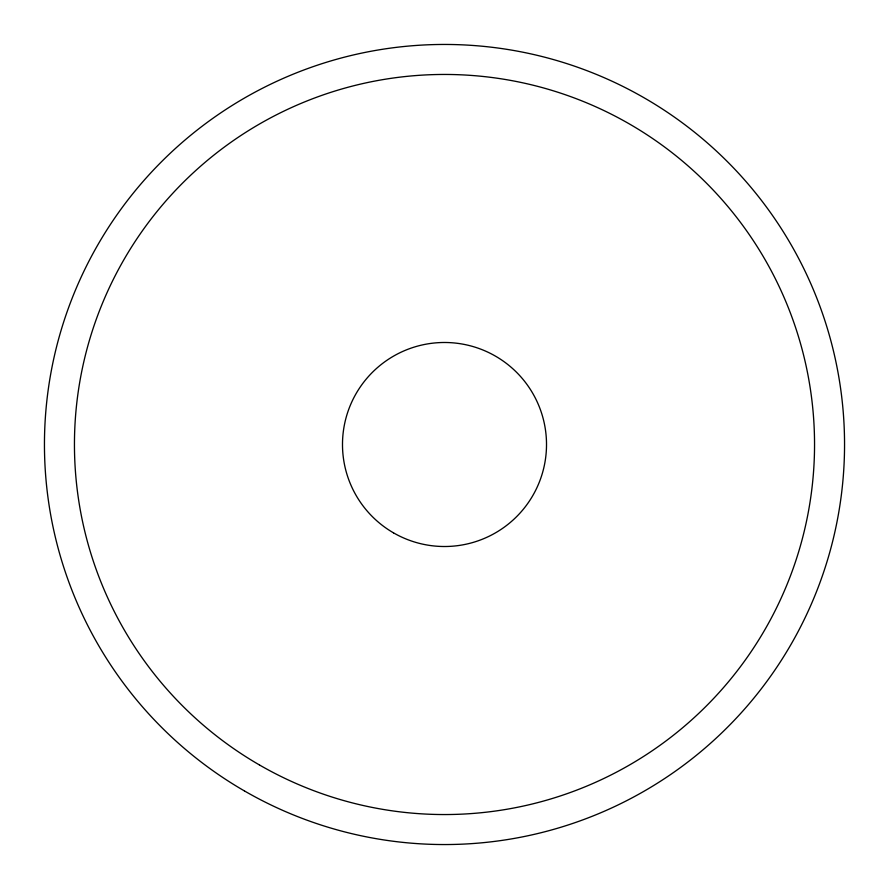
<?xml version="1.0" encoding="UTF-8"?>
<svg xmlns="http://www.w3.org/2000/svg" width="889" height="889" viewBox="0 0 889 889"><rect width="100%" height="100%" fill="white"/><g stroke="black" fill="none" stroke-linecap="round" stroke-linejoin="round"><path stroke-width="1.33" d="M259.477 764.973A370.046 370.046 0 0 0 814.546 444.5A370.046 370.046 0 0 0 259.477 124.027A370.046 370.046 0 0 0 259.477 764.973M393.494 532.844A102.013 102.013 0 0 0 546.513 444.5A102.013 102.013 0 0 0 393.494 356.156A102.013 102.013 0 0 0 393.494 532.844M244.475 790.954A400.05 400.05 0 0 0 844.55 444.5A400.05 400.05 0 0 0 244.475 98.046A400.05 400.05 0 0 0 244.475 790.954"/></g></svg>
